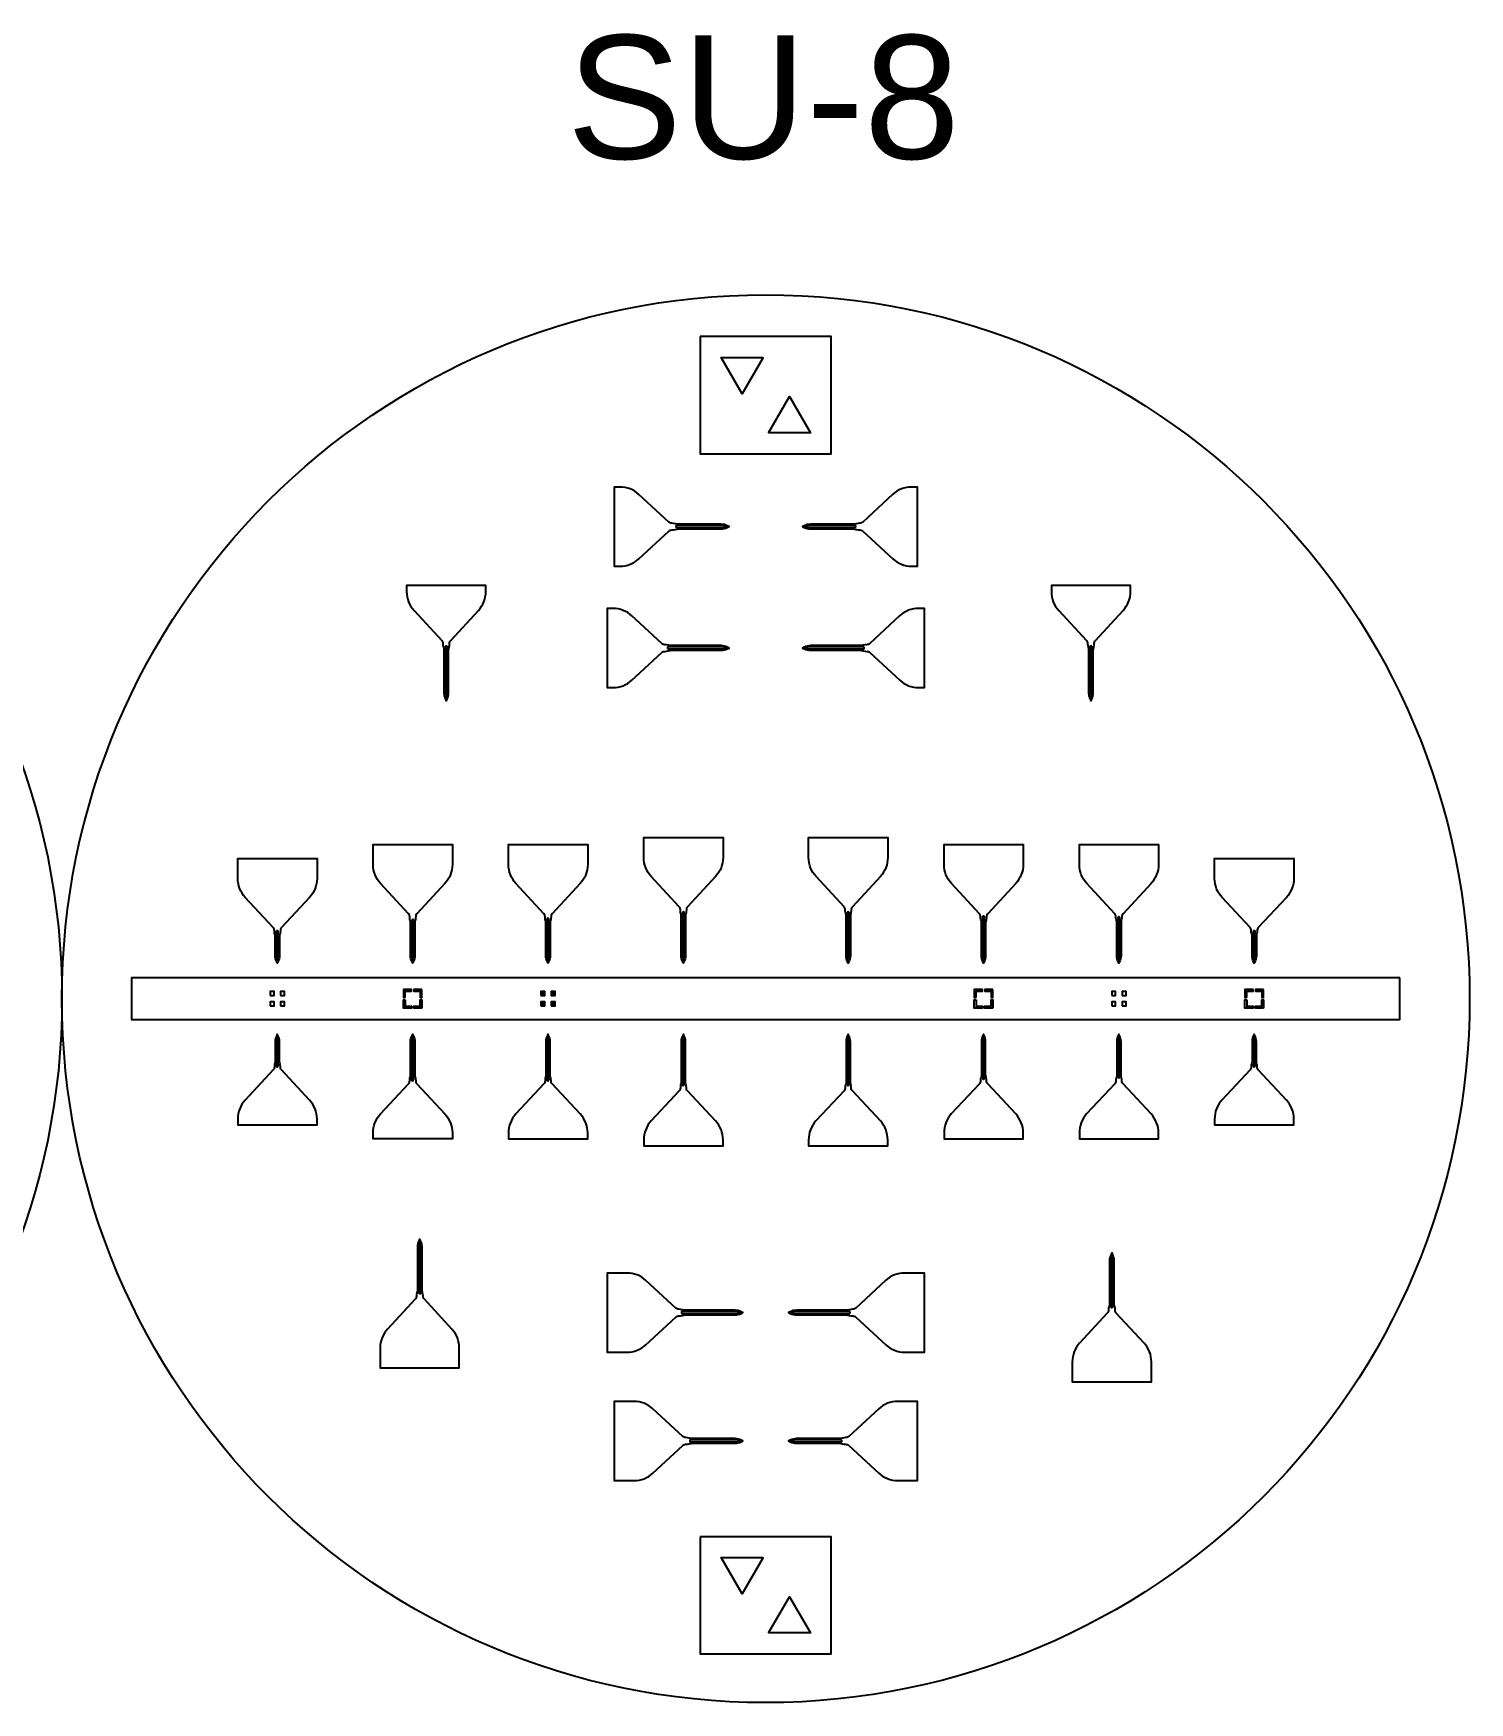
# Model space of a CAD drawing. Header units: millimetres. Extents: x 0 to 404, y 0 to 120.
# Drawn here: x 300.9 to 404, y 0 to 119.8 of the extents above; entities that cross this region are included whole.
import ezdxf

# ---------------------------------------------------------------- set-up
doc = ezdxf.new("R2010")
doc.units = ezdxf.units.MM
for name, color, linetype in [('Aligner4', 170, 'Continuous'), ('PI', 4, 'Continuous'), ('SU8', 110, 'Continuous')]:
    doc.layers.add(name, color=color, linetype=linetype)
doc.styles.get("Standard").update_dxf_attribs({"font": 'arial.ttf'})

msp = doc.modelspace()

# ---------------------------------------------------------------- hatches: boundary and pattern name
at = {"layer": 'Aligner4'}
h = msp.add_hatch(color=256, dxfattribs=at)
h.dxf.hatch_style = 1
h.paths.add_polyline_path([(338.39, 50.27), (338.11, 50.27), (338.11, 49.98), (338.39, 49.98)])
h.paths.add_polyline_path([(338.39, 51.02), (338.11, 51.02), (338.11, 50.73), (338.39, 50.73)])
h.paths.add_polyline_path([(337.64, 51.02), (337.36, 51.02), (337.36, 50.73), (337.64, 50.73)])
h.paths.add_polyline_path([(337.64, 50.27), (337.36, 50.27), (337.36, 49.98), (337.64, 49.98)])
at = {"layer": 'SU8'}
h = msp.add_hatch(color=256, dxfattribs=at)
h.dxf.hatch_style = 1
h.paths.add_polyline_path([(337.94, 56.21, 0.414214), (337.87, 56.28, 0.414214), (337.8, 56.21), (337.8, 53.58, 0.09902), (337.87, 53.23, 0.09902), (337.94, 53.58)])
h.paths.add_polyline_path([(347.65, 56.66, 0.414214), (347.59, 56.73, 0.414214), (347.51, 56.66), (347.51, 53.58, 0.09902), (347.59, 53.23, 0.09902), (347.65, 53.58)])

# ---------------------------------------------------------------- linework, layer by layer
at = {"layer": 'Aligner4'}
for points in [[(353.3, 96.5), (351.8, 93.9), (350.3, 96.5)], [(353.7, 91.1), (355.2, 93.7), (356.7, 91.1)], [(327.63, 50.58), (327.63, 51.03), (328.08, 51.03), (328.08, 51.17), (327.5, 51.17), (327.5, 50.58)], [(327.63, 50.42), (327.63, 49.97), (328.08, 49.97), (328.08, 49.83), (327.5, 49.83), (327.5, 50.42)], [(328.83, 51.17), (328.25, 51.17), (328.25, 51.03), (328.7, 51.03), (328.7, 50.58), (328.83, 50.58)], [(328.83, 49.83), (328.25, 49.83), (328.25, 49.97), (328.7, 49.97), (328.7, 50.42), (328.83, 50.42)], [(368.59, 50.58), (368.59, 51.03), (369.04, 51.03), (369.04, 51.17), (368.46, 51.17), (368.46, 50.58)], [(368.59, 50.42), (368.59, 49.97), (369.04, 49.97), (369.04, 49.83), (368.46, 49.83), (368.46, 50.42)], [(369.79, 51.17), (369.21, 51.17), (369.21, 51.03), (369.66, 51.03), (369.66, 50.58), (369.79, 50.58)], [(369.79, 49.83), (369.21, 49.83), (369.21, 49.97), (369.66, 49.97), (369.66, 50.42), (369.79, 50.42)], [(388.01, 50.58), (388.01, 51.03), (388.46, 51.03), (388.46, 51.17), (387.88, 51.17), (387.88, 50.58)], [(388.01, 50.42), (388.01, 49.97), (388.46, 49.97), (388.46, 49.83), (387.88, 49.83), (387.88, 50.42)], [(389.21, 51.17), (388.63, 51.17), (388.63, 51.03), (389.08, 51.03), (389.08, 50.58), (389.21, 50.58)], [(389.21, 49.83), (388.63, 49.83), (388.63, 49.97), (389.08, 49.97), (389.08, 50.42), (389.21, 50.42)], [(353.3, 10.4), (351.8, 7.8), (350.3, 10.4)], [(353.7, 5), (355.2, 7.6), (356.7, 5)]]:
    msp.add_lwpolyline(points, close=True, dxfattribs=at)
for points in [[(317.94, 50.73), (318.22, 50.73), (318.22, 51.02), (317.94, 51.02), (317.94, 50.73)], [(318.69, 50.73), (318.97, 50.73), (318.97, 51.02), (318.69, 51.02), (318.69, 50.73)], [(337.36, 50.73), (337.64, 50.73), (337.64, 51.02), (337.36, 51.02), (337.36, 50.73)], [(338.11, 50.73), (338.39, 50.73), (338.39, 51.02), (338.11, 51.02), (338.11, 50.73)], [(378.32, 50.73), (378.6, 50.73), (378.6, 51.02), (378.32, 51.02), (378.32, 50.73)], [(379.07, 50.73), (379.35, 50.73), (379.35, 51.02), (379.07, 51.02), (379.07, 50.73)], [(317.94, 49.98), (318.22, 49.98), (318.22, 50.27), (317.94, 50.27), (317.94, 49.98)], [(318.69, 49.98), (318.97, 49.98), (318.97, 50.27), (318.69, 50.27), (318.69, 49.98)], [(337.36, 49.98), (337.64, 49.98), (337.64, 50.27), (337.36, 50.27), (337.36, 49.98)], [(338.11, 49.98), (338.39, 49.98), (338.39, 50.27), (338.11, 50.27), (338.11, 49.98)], [(378.32, 49.98), (378.6, 49.98), (378.6, 50.27), (378.32, 50.27), (378.32, 49.98)], [(379.07, 49.98), (379.35, 49.98), (379.35, 50.27), (379.07, 50.27), (379.07, 49.98)]]:
    msp.add_lwpolyline(points, dxfattribs=at)
at = {"layer": 'PI'}
msp.add_circle((252.5, 50.5), 50.5, dxfattribs=at)
at = {"layer": 'SU8'}
for p, q in [((347.04, 84.37), (347.04, 84.37)), ((330.57, 75.81), (330.57, 75.81)), ((346.44, 75.66), (346.44, 75.66)), ((360.56, 75.66), (360.56, 75.66)), ((376.83, 75.81), (376.83, 75.81)), ((347.59, 56.73), (347.59, 56.73)), ((359.41, 56.73), (359.41, 56.73)), ((369.12, 56.43), (369.12, 56.43)), ((378.83, 56.38), (378.83, 56.38)), ((318.45, 55.38), (318.45, 55.38)), ((328.17, 56.18), (328.17, 56.18)), ((337.87, 56.28), (337.87, 56.28)), ((388.54, 55.38), (388.54, 55.38)), ((376, 40.44), (376, 40.44)), ((328.67, 29.34), (328.67, 29.34)), ((378.33, 28.34), (378.33, 28.34)), ((348.04, 18.77), (348.04, 18.77)), ((358.96, 18.77), (358.96, 18.77))]:
    msp.add_line(p, q, dxfattribs=at)
for points in [[(348.8, 98), (348.8, 89.6), (358.2, 89.6), (358.2, 98)], [(399, 52), (308, 52), (308, 49), (399, 49)], [(348.8, 11.9), (348.8, 3.5), (358.2, 3.5), (358.2, 11.9)]]:
    msp.add_lwpolyline(points, close=True, dxfattribs=at)
for points in [[(343.04, 81.53, 0.189273), (344.4, 82.06), (346.54, 84.05, -0.188804), (346.75, 84.13), (346.77, 84.13, 0.072993), (346.99, 84.16), (347.03, 84.17, -0.072993), (347.25, 84.21), (350.3, 84.21, 0.116434), (350.74, 84.31), (350.86, 84.37), (350.74, 84.43, 0.116434), (350.3, 84.54), (347.25, 84.54, -0.072993), (347.03, 84.57), (346.99, 84.58, 0.072993), (346.77, 84.61), (346.75, 84.61, -0.188472), (346.54, 84.69), (344.39, 86.68, 0.18894), (343.04, 87.21), (342.61, 87.21), (342.61, 81.53)], [(363.96, 87.21, 0.189273), (362.6, 86.68), (360.46, 84.69, -0.188804), (360.25, 84.61), (360.23, 84.61, 0.072993), (360.01, 84.58), (359.97, 84.57, -0.072993), (359.75, 84.54), (356.7, 84.54, 0.116434), (356.26, 84.43), (356.14, 84.37), (356.26, 84.31, 0.116434), (356.7, 84.21), (359.75, 84.21, -0.072993), (359.97, 84.17), (360.01, 84.16, 0.072993), (360.23, 84.13), (360.25, 84.13, -0.188472), (360.46, 84.05), (362.61, 82.06, 0.18894), (363.96, 81.53), (364.39, 81.53), (364.39, 87.21)], [(347.11, 84.3), (350.3, 84.3, 0.103148), (350.66, 84.37, 0.103148), (350.3, 84.45), (347.11, 84.45, 0.414214), (347.04, 84.37, 0.414214)], [(356.7, 84.45, 0.103148), (356.34, 84.37, 0.103148), (356.7, 84.3), (359.89, 84.3, 0.414214), (359.96, 84.37), (359.96, 84.37, 0.414214), (359.89, 84.45)], [(327.73, 79.7, 0.189273), (328.26, 78.35), (330.25, 76.2, -0.188804), (330.33, 75.99), (330.33, 75.97, 0.072993), (330.36, 75.75), (330.37, 75.72, -0.072993), (330.41, 75.5), (330.41, 72.45, 0.116434), (330.51, 72), (330.57, 71.88), (330.63, 72, 0.116434), (330.74, 72.45), (330.74, 75.5, -0.072993), (330.77, 75.72), (330.78, 75.75, 0.072993), (330.81, 75.97), (330.81, 75.99, -0.188472), (330.9, 76.2), (332.88, 78.36, 0.18894), (333.41, 79.71), (333.41, 80.14), (327.73, 80.14)], [(373.99, 79.7, 0.189273), (374.52, 78.35), (376.5, 76.2, -0.188804), (376.59, 75.99), (376.59, 75.97, 0.072993), (376.62, 75.75), (376.63, 75.72, -0.072993), (376.66, 75.5), (376.66, 72.45, 0.116434), (376.77, 72), (376.83, 71.88), (376.89, 72, 0.116434), (376.99, 72.45), (376.99, 75.5, -0.072993), (377.03, 75.72), (377.04, 75.75, 0.072993), (377.07, 75.97), (377.07, 75.99, -0.188472), (377.15, 76.2), (379.14, 78.36, 0.18894), (379.67, 79.71), (379.67, 80.14), (373.99, 80.14)], [(342.54, 72.82, 0.189273), (343.9, 73.35), (346.04, 75.34, -0.188804), (346.25, 75.42), (346.27, 75.42, 0.072993), (346.49, 75.45), (346.53, 75.46, -0.072993), (346.75, 75.5), (350.3, 75.5, 0.116434), (350.74, 75.6), (350.86, 75.66), (350.74, 75.72, 0.116434), (350.3, 75.83), (346.75, 75.83, -0.072993), (346.53, 75.86), (346.49, 75.87, 0.072993), (346.27, 75.9), (346.25, 75.9, -0.188472), (346.04, 75.98), (343.89, 77.97, 0.18894), (342.54, 78.5), (342.11, 78.5), (342.11, 72.82)], [(364.46, 78.5, 0.189273), (363.1, 77.97), (360.96, 75.98, -0.188804), (360.75, 75.9), (360.73, 75.9, 0.072993), (360.51, 75.87), (360.47, 75.86, -0.072993), (360.25, 75.83), (356.7, 75.83, 0.116434), (356.26, 75.72), (356.14, 75.66), (356.26, 75.6, 0.116434), (356.7, 75.5), (360.25, 75.5, -0.072993), (360.47, 75.46), (360.51, 75.45, 0.072993), (360.73, 75.42), (360.75, 75.42, -0.188472), (360.96, 75.34), (363.11, 73.35, 0.18894), (364.46, 72.82), (364.89, 72.82), (364.89, 78.5)], [(330.5, 75.73), (330.5, 72.45, 0.103148), (330.57, 72.09, 0.103148), (330.65, 72.45), (330.65, 75.73, 0.414214), (330.57, 75.81, 0.414214)], [(346.51, 75.59), (350.3, 75.59, 0.103148), (350.66, 75.66, 0.103148), (350.3, 75.74), (346.51, 75.74, 0.414214), (346.44, 75.66, 0.414214)], [(356.7, 75.74, 0.103148), (356.34, 75.66, 0.103148), (356.7, 75.59), (360.49, 75.59, 0.414214), (360.56, 75.66, 0.414214), (360.49, 75.74)], [(376.75, 75.73), (376.75, 72.45, 0.103148), (376.83, 72.09, 0.103148), (376.9, 72.45), (376.9, 75.73, 0.414214), (376.83, 75.81, 0.414214)], [(327.87, 56.6), (325.86, 58.77, -0.189272), (325.32, 60.12), (325.32, 61.56), (331.01, 61.56), (331.01, 60.13, -0.188939), (330.48, 58.77), (328.46, 56.6, 0.188939), (328.38, 56.39), (328.38, 56.37, -0.063678), (328.36, 56.18), (328.34, 56.12, 0.063678), (328.32, 55.93), (328.32, 53.58, -0.116434), (328.21, 53.14), (328.17, 53.05), (328.12, 53.14, -0.116434), (328.01, 53.58), (328.01, 55.93, 0.063678), (327.99, 56.12), (327.97, 56.18, -0.063678), (327.95, 56.37), (327.95, 56.39, 0.189272)], [(337.58, 56.6), (335.57, 58.77, -0.189272), (335.04, 60.12), (335.04, 61.56), (340.72, 61.56), (340.72, 60.13, -0.188939), (340.19, 58.77), (338.17, 56.6, 0.188939), (338.09, 56.39), (338.09, 56.37, -0.063678), (338.07, 56.18), (338.05, 56.12, 0.063678), (338.03, 55.93), (338.03, 53.58, -0.116434), (337.92, 53.14), (337.87, 53.05), (337.83, 53.14, -0.116434), (337.72, 53.58), (337.72, 55.93, 0.063678), (337.7, 56.12), (337.68, 56.18, -0.063678), (337.66, 56.37), (337.66, 56.39, 0.189272)], [(347.29, 57.1), (345.28, 59.27, -0.189272), (344.75, 60.62), (344.75, 62.06), (350.43, 62.06), (350.43, 60.63, -0.188939), (349.9, 59.27), (347.88, 57.1, 0.188939), (347.8, 56.89), (347.8, 56.87, -0.063678), (347.78, 56.68), (347.76, 56.62, 0.063678), (347.74, 56.43), (347.74, 53.58, -0.116434), (347.63, 53.14), (347.59, 53.05), (347.54, 53.14, -0.116434), (347.43, 53.58), (347.43, 56.43, 0.063678), (347.41, 56.62), (347.39, 56.68, -0.063678), (347.37, 56.87), (347.37, 56.89, 0.189272)], [(359.12, 57.1), (357.11, 59.27, -0.189272), (356.57, 60.62), (356.57, 62.06), (362.25, 62.06), (362.25, 60.63, -0.188939), (361.73, 59.27), (359.71, 57.1, 0.188939), (359.63, 56.89), (359.63, 56.87, -0.063678), (359.61, 56.68), (359.59, 56.62, 0.063678), (359.57, 56.43), (359.57, 53.58, -0.116434), (359.46, 53.14), (359.41, 53.05), (359.37, 53.14, -0.116434), (359.26, 53.58), (359.26, 56.43, 0.063678), (359.24, 56.62), (359.22, 56.68, -0.063678), (359.2, 56.87), (359.2, 56.89, 0.189272)], [(368.83, 56.6), (366.82, 58.77, -0.189272), (366.29, 60.12), (366.29, 61.56), (371.97, 61.56), (371.97, 60.13, -0.188939), (371.44, 58.77), (369.42, 56.6, 0.188939), (369.34, 56.39), (369.34, 56.37, -0.063678), (369.32, 56.18), (369.3, 56.12, 0.063678), (369.27, 55.93), (369.27, 53.58, -0.116434), (369.17, 53.14), (369.12, 53.05), (369.08, 53.14, -0.116434), (368.97, 53.58), (368.97, 55.93, 0.063678), (368.95, 56.12), (368.93, 56.18, -0.063678), (368.91, 56.37), (368.91, 56.39, 0.189272)], [(378.54, 56.6), (376.53, 58.77, -0.189272), (376, 60.12), (376, 61.56), (381.68, 61.56), (381.68, 60.13, -0.188939), (381.15, 58.77), (379.13, 56.6, 0.188939), (379.05, 56.39), (379.05, 56.37, -0.063678), (379.03, 56.18), (379.01, 56.12, 0.063678), (378.99, 55.93), (378.99, 53.58, -0.116434), (378.88, 53.14), (378.83, 53.05), (378.79, 53.14, -0.116434), (378.68, 53.58), (378.68, 55.93, 0.063678), (378.66, 56.12), (378.64, 56.18, -0.063678), (378.62, 56.37), (378.62, 56.39, 0.189272)], [(316.15, 57.77, -0.189272), (315.62, 59.12), (315.62, 60.56), (321.3, 60.56), (321.3, 59.13, -0.188939), (320.77, 57.77), (318.75, 55.6, 0.188939), (318.67, 55.39), (318.67, 55.37, -0.063678), (318.65, 55.18), (318.63, 55.12, 0.063678), (318.61, 54.93), (318.61, 53.58, -0.116434), (318.5, 53.14), (318.45, 53.05), (318.41, 53.14, -0.116434), (318.3, 53.58), (318.3, 54.93, 0.063678), (318.28, 55.12), (318.26, 55.18, -0.063678), (318.24, 55.37), (318.24, 55.39, 0.189272), (318.16, 55.6)], [(388.25, 55.6), (386.24, 57.77, -0.189272), (385.7, 59.12), (385.7, 60.56), (391.39, 60.56), (391.39, 59.13, -0.188939), (390.86, 57.77), (388.84, 55.6, 0.188939), (388.76, 55.39), (388.76, 55.37, -0.063678), (388.74, 55.18), (388.72, 55.12, 0.063678), (388.7, 54.93), (388.7, 53.58, -0.116434), (388.59, 53.14), (388.54, 53.05), (388.5, 53.14, -0.116434), (388.39, 53.58), (388.39, 54.93, 0.063678), (388.37, 55.12), (388.35, 55.18, -0.063678), (388.33, 55.37), (388.33, 55.39, 0.189272)], [(347.59, 56.73, 0.414214), (347.51, 56.66), (347.51, 53.58, 0.09902), (347.59, 53.23, 0.09902), (347.65, 53.58), (347.65, 56.66, 0.414214)], [(359.41, 56.73, 0.414214), (359.34, 56.66), (359.34, 53.58, 0.09902), (359.41, 53.23, 0.09902), (359.48, 53.58), (359.48, 56.66, 0.414214)], [(369.12, 56.43, 0.414214), (369.05, 56.36), (369.05, 53.58, 0.09902), (369.12, 53.23, 0.09902), (369.19, 53.58), (369.19, 56.36, 0.414214)], [(378.83, 56.38, 0.414214), (378.76, 56.31), (378.76, 53.58, 0.09902), (378.83, 53.23, 0.09902), (378.9, 53.58), (378.9, 56.31, 0.414214)], [(318.52, 53.58), (318.52, 55.31, 0.414214), (318.45, 55.38, 0.414214), (318.38, 55.31), (318.38, 53.58, 0.09902), (318.45, 53.23, 0.09902)], [(328.17, 56.18, 0.414214), (328.09, 56.11), (328.09, 53.58, 0.09902), (328.17, 53.23, 0.09902), (328.23, 53.58), (328.23, 56.11, 0.414214)], [(337.87, 56.28, 0.414214), (337.8, 56.21), (337.8, 53.58, 0.09902), (337.87, 53.23, 0.09902), (337.94, 53.58), (337.94, 56.21, 0.414214)], [(388.54, 55.38, 0.414214), (388.47, 55.31), (388.47, 53.58, 0.09902), (388.54, 53.23, 0.09902), (388.62, 53.58), (388.62, 55.31, 0.414214)], [(320.76, 43.23), (318.75, 45.4, -0.189272), (318.67, 45.61), (318.67, 45.63, 0.063678), (318.65, 45.82), (318.63, 45.88, -0.063678), (318.61, 46.07), (318.61, 47.42, 0.116434), (318.5, 47.86), (318.45, 47.95), (318.41, 47.86, 0.116434), (318.3, 47.42), (318.3, 46.07, -0.063678), (318.28, 45.88), (318.26, 45.82, 0.063678), (318.24, 45.63), (318.24, 45.61, -0.188939), (318.16, 45.4), (316.14, 43.23, 0.188939), (315.62, 41.87), (315.62, 41.44), (321.3, 41.44), (321.3, 41.88, 0.189272)], [(330.47, 42.23, -0.189272), (331.01, 40.88), (331.01, 40.44), (325.32, 40.44), (325.32, 40.87, -0.188939), (325.85, 42.23), (327.87, 44.4, 0.188939), (327.95, 44.61), (327.95, 44.63, -0.063678), (327.97, 44.82), (327.99, 44.88, 0.063678), (328.01, 45.07), (328.01, 47.42, -0.116434), (328.12, 47.86), (328.17, 47.95), (328.21, 47.86, -0.116434), (328.32, 47.42), (328.32, 45.07, 0.063678), (328.34, 44.88), (328.36, 44.82, -0.063678), (328.38, 44.63), (328.38, 44.61, 0.189272), (328.46, 44.4)], [(340.18, 42.23), (338.17, 44.4, -0.189272), (338.09, 44.61), (338.09, 44.63, 0.063678), (338.07, 44.82), (338.05, 44.88, -0.063678), (338.03, 45.07), (338.03, 47.42, 0.116434), (337.92, 47.86), (337.87, 47.95), (337.83, 47.86, 0.116434), (337.72, 47.42), (337.72, 45.07, -0.063678), (337.7, 44.88), (337.68, 44.82, 0.063678), (337.66, 44.63), (337.66, 44.61, -0.188939), (337.58, 44.4), (335.56, 42.23, 0.188939), (335.04, 40.87), (335.04, 40.44), (340.72, 40.44), (340.72, 40.88, 0.189272)], [(349.89, 41.73), (347.88, 43.9, -0.189272), (347.8, 44.11), (347.8, 44.13, 0.063678), (347.78, 44.32), (347.76, 44.38, -0.063678), (347.74, 44.57), (347.74, 47.42, 0.116434), (347.63, 47.86), (347.59, 47.95), (347.54, 47.86, 0.116434), (347.43, 47.42), (347.43, 44.57, -0.063678), (347.41, 44.38), (347.39, 44.32, 0.063678), (347.37, 44.13), (347.37, 44.11, -0.188939), (347.29, 43.9), (345.27, 41.73, 0.188939), (344.75, 40.37), (344.75, 39.94), (350.43, 39.94), (350.43, 40.38, 0.189272)], [(361.72, 41.73), (359.71, 43.9, -0.189272), (359.63, 44.11), (359.63, 44.13, 0.063678), (359.61, 44.32), (359.59, 44.38, -0.063678), (359.57, 44.57), (359.57, 47.42, 0.116434), (359.46, 47.86), (359.41, 47.95), (359.37, 47.86, 0.116434), (359.26, 47.42), (359.26, 44.57, -0.063678), (359.24, 44.38), (359.22, 44.32, 0.063678), (359.2, 44.13), (359.2, 44.11, -0.188939), (359.12, 43.9), (357.1, 41.73, 0.188939), (356.57, 40.37), (356.57, 39.94), (362.25, 39.94), (362.25, 40.38, 0.189272)], [(371.43, 42.23), (369.42, 44.4, -0.189272), (369.34, 44.61), (369.34, 44.63, 0.063678), (369.32, 44.82), (369.3, 44.88, -0.063678), (369.27, 45.07), (369.27, 47.42, 0.116434), (369.17, 47.86), (369.12, 47.95), (369.08, 47.86, 0.116434), (368.97, 47.42), (368.97, 45.07, -0.063678), (368.95, 44.88), (368.93, 44.82, 0.063678), (368.91, 44.63), (368.91, 44.61, -0.188939), (368.83, 44.4), (366.81, 42.23, 0.188939), (366.29, 40.87), (366.29, 40.44), (371.97, 40.44), (371.97, 40.88, 0.189272)], [(381.14, 42.23), (379.13, 44.4, -0.189272), (379.05, 44.61), (379.05, 44.63, 0.063678), (379.03, 44.82), (379.01, 44.88, -0.063678), (378.99, 45.07), (378.99, 47.42, 0.116434), (378.88, 47.86), (378.83, 47.95), (378.79, 47.86, 0.116434), (378.68, 47.42), (378.68, 45.07, -0.063678), (378.66, 44.88), (378.64, 44.82, 0.063678), (378.62, 44.63), (378.62, 44.61, -0.188939), (378.54, 44.4), (376.52, 42.23, 0.188939), (376, 40.87), (376, 40.44), (381.68, 40.44), (381.68, 40.88, 0.189272)], [(390.85, 43.23), (388.84, 45.4, -0.189272), (388.76, 45.61), (388.76, 45.63, 0.063678), (388.74, 45.82), (388.72, 45.88, -0.063678), (388.7, 46.07), (388.7, 47.42, 0.116434), (388.59, 47.86), (388.54, 47.95), (388.5, 47.86, 0.116434), (388.39, 47.42), (388.39, 46.07, -0.063678), (388.37, 45.88), (388.35, 45.82, 0.063678), (388.33, 45.63), (388.33, 45.61, -0.188939), (388.25, 45.4), (386.23, 43.23, 0.188939), (385.7, 41.87), (385.7, 41.44), (391.39, 41.44), (391.39, 41.88, 0.189272)], [(318.38, 47.42), (318.38, 45.69, 1), (318.52, 45.69), (318.52, 47.42, 0.09902), (318.45, 47.77, 0.09902)], [(328.09, 47.42), (328.09, 44.69, 1), (328.23, 44.69), (328.23, 47.42, 0.09902), (328.17, 47.77, 0.09902)], [(337.8, 47.42), (337.8, 44.69, 1), (337.94, 44.69), (337.94, 47.42, 0.09902), (337.87, 47.77, 0.09902)], [(347.51, 47.42), (347.51, 44.34, 1), (347.65, 44.34), (347.65, 47.42, 0.09902), (347.59, 47.77, 0.09902)], [(359.34, 47.42), (359.34, 44.34, 1), (359.48, 44.34), (359.48, 47.42, 0.09902), (359.41, 47.77, 0.09902)], [(369.05, 47.42), (369.05, 44.79, 1), (369.19, 44.79), (369.19, 47.42, 0.09902), (369.12, 47.77, 0.09902)], [(378.76, 47.42), (378.76, 44.89, 1), (378.9, 44.89), (378.9, 47.42, 0.09902), (378.83, 47.77, 0.09902)], [(388.47, 47.42), (388.47, 45.69, 1), (388.62, 45.69), (388.62, 47.42, 0.09902), (388.54, 47.77, 0.09902)], [(328.61, 33.14, 0.116434), (328.51, 32.7), (328.51, 29.65, -0.072993), (328.47, 29.42), (328.46, 29.39, 0.072993), (328.43, 29.17), (328.43, 29.15, -0.188472), (328.35, 28.94), (326.36, 26.79, 0.18894), (325.83, 25.44), (325.83, 24.01), (331.51, 24.01), (331.51, 25.44, 0.189273), (330.98, 26.79), (329, 28.94, -0.188804), (328.91, 29.15), (328.91, 29.17, 0.072993), (328.88, 29.39), (328.87, 29.42, -0.072993), (328.84, 29.65), (328.84, 32.7, 0.116434), (328.73, 33.14), (328.67, 33.26)], [(328.67, 33.06, 0.103148), (328.6, 32.7), (328.6, 29.41, 0.414214), (328.67, 29.34, 0.414214), (328.75, 29.41), (328.75, 32.7, 0.103148)], [(378.27, 32.14, 0.116434), (378.16, 31.7), (378.16, 28.65, -0.072993), (378.13, 28.42), (378.12, 28.39, 0.072993), (378.09, 28.17), (378.09, 28.15, -0.188472), (378, 27.94), (376.02, 25.79, 0.18894), (375.49, 24.44), (375.49, 23.01), (381.17, 23.01), (381.17, 24.44, 0.189273), (380.64, 25.79), (378.65, 27.94, -0.188804), (378.57, 28.15), (378.57, 28.17, 0.072993), (378.54, 28.39), (378.53, 28.42, -0.072993), (378.49, 28.65), (378.49, 31.7, 0.116434), (378.39, 32.14), (378.33, 32.26)], [(378.33, 32.06, 0.103148), (378.25, 31.7), (378.25, 28.41, 0.414214), (378.33, 28.34, 0.414214), (378.4, 28.41), (378.4, 31.7, 0.103148)], [(351.74, 28.04, 0.116434), (351.3, 28.15), (347.75, 28.15, -0.072993), (347.53, 28.18), (347.49, 28.19, 0.072993), (347.27, 28.22), (347.25, 28.22, -0.188472), (347.04, 28.31), (344.89, 30.29, 0.18894), (343.54, 30.82), (342.11, 30.82), (342.11, 25.14), (343.54, 25.14, 0.189273), (344.9, 25.67), (347.04, 27.66, -0.188804), (347.25, 27.74), (347.27, 27.74, 0.072993), (347.49, 27.77), (347.53, 27.78, -0.072993), (347.75, 27.82), (351.3, 27.82, 0.116434), (351.74, 27.92), (351.86, 27.98)], [(355.26, 27.92, 0.116434), (355.7, 27.82), (359.25, 27.82, -0.072993), (359.47, 27.78), (359.51, 27.77, 0.072993), (359.73, 27.74), (359.75, 27.74, -0.188472), (359.96, 27.66), (362.11, 25.67, 0.18894), (363.46, 25.14), (364.89, 25.14), (364.89, 30.82), (363.46, 30.82, 0.189273), (362.1, 30.29), (359.96, 28.31, -0.188804), (359.75, 28.22), (359.73, 28.22, 0.072993), (359.51, 28.19), (359.47, 28.18, -0.072993), (359.25, 28.15), (355.7, 28.15, 0.116434), (355.26, 28.04), (355.14, 27.98)], [(347.51, 28.06, 0.414214), (347.44, 27.98), (347.44, 27.98, 0.414214), (347.51, 27.91), (351.3, 27.91, 0.103148), (351.66, 27.98, 0.103148), (351.3, 28.06)], [(359.49, 27.91, 0.414214), (359.56, 27.98), (359.56, 27.98, 0.414214), (359.49, 28.06), (355.7, 28.06, 0.103148), (355.34, 27.98, 0.103148), (355.7, 27.91)], [(351.74, 18.83, 0.116434), (351.3, 18.94), (348.25, 18.94, -0.072993), (348.03, 18.97), (347.99, 18.98, 0.072993), (347.77, 19.01), (347.75, 19.01, -0.188472), (347.54, 19.1), (345.39, 21.08, 0.18894), (344.04, 21.61), (342.61, 21.61), (342.61, 15.93), (344.04, 15.93, 0.189273), (345.4, 16.46), (347.54, 18.45, -0.188804), (347.75, 18.53), (347.77, 18.53, 0.072993), (347.99, 18.56), (348.03, 18.57, -0.072993), (348.25, 18.61), (351.3, 18.61, 0.116434), (351.74, 18.71), (351.86, 18.77)], [(355.26, 18.71, 0.116434), (355.7, 18.61), (358.75, 18.61, -0.072993), (358.97, 18.57), (359.01, 18.56, 0.072993), (359.23, 18.53), (359.25, 18.53, -0.188472), (359.46, 18.45), (361.61, 16.46, 0.18894), (362.96, 15.93), (364.39, 15.93), (364.39, 21.61), (362.96, 21.61, 0.189273), (361.6, 21.08), (359.46, 19.1, -0.188804), (359.25, 19.01), (359.23, 19.01, 0.072993), (359.01, 18.98), (358.97, 18.97, -0.072993), (358.75, 18.94), (355.7, 18.94, 0.116434), (355.26, 18.83), (355.14, 18.77)], [(351.66, 18.77, 0.103148), (351.3, 18.85), (348.11, 18.85, 0.414214), (348.04, 18.77, 0.414214), (348.11, 18.7), (351.3, 18.7, 0.103148)], [(355.7, 18.7), (358.89, 18.7, 0.414214), (358.96, 18.77, 0.414214), (358.89, 18.85), (355.7, 18.85, 0.103148), (355.34, 18.77, 0.103148)]]:
    msp.add_lwpolyline(points, format="xyb", close=True, dxfattribs=at)
msp.add_lwpolyline([(318.75, 55.6, 0.188939), (318.67, 55.39), (318.67, 55.37, -0.063678), (318.65, 55.18), (318.63, 55.12, 0.063678), (318.61, 54.93), (318.61, 53.58, -0.116434), (318.5, 53.14), (318.45, 53.05), (318.41, 53.14, -0.116434), (318.3, 53.58), (318.3, 54.93, 0.063678), (318.28, 55.12), (318.26, 55.18, -0.063678), (318.24, 55.37), (318.24, 55.39, 0.189272), (318.16, 55.6)], format="xyb", dxfattribs=at)
msp.add_circle((353.5, 50.5), 50.5, dxfattribs=at)
msp.add_circle((353.5, 50.5), 50.5, dxfattribs=at)

# ---------------------------------------------------------------- texts
msp.add_text('SU-8', height=8.864).set_placement((339.22, 110.76))

doc.saveas('drawing.dxf')
